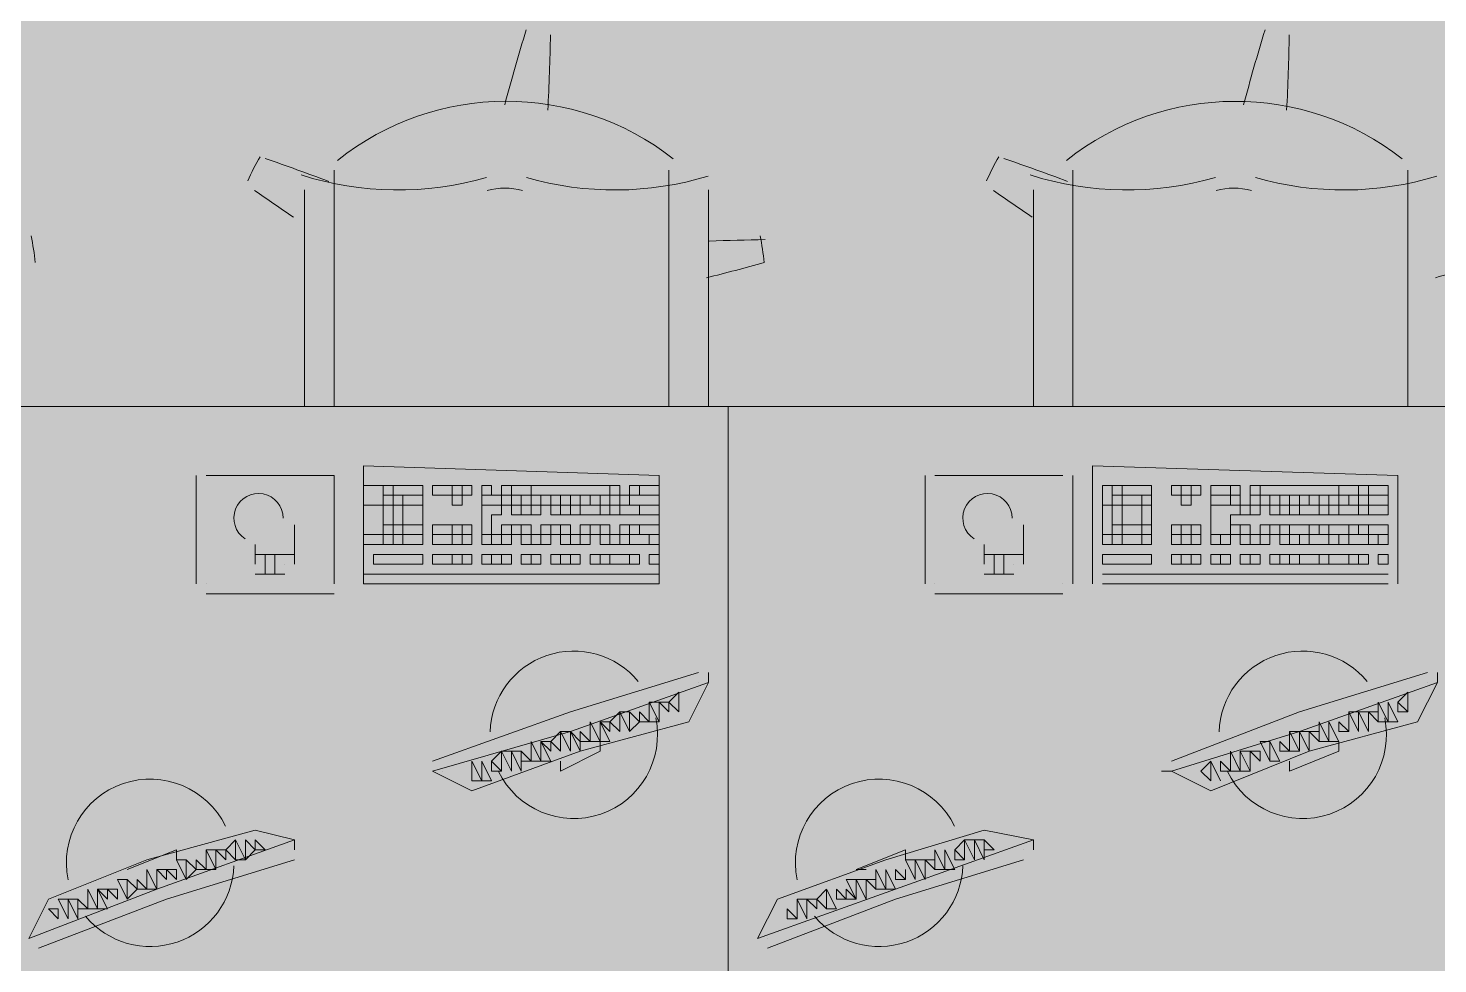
# Model space of a CAD drawing. Header units: millimetres. Extents: x -59 to 47, y 152 to 919.
# Drawn here: x 24.35 to 26.496, y 471.462 to 472.887 of the extents above; entities that cross this region are included whole.
import ezdxf

# ---------------------------------------------------------------- set-up
doc = ezdxf.new("R2010")
doc.units = ezdxf.units.MM
doc.layers.add('PDF_014405$FT-FIXFIT', color=7, linetype='Continuous')
doc.layers.add('PDF_014405$HL-TMP', color=7, linetype='Continuous', true_color=0xe6db59)

msp = doc.modelspace()

# ---------------------------------------------------------------- linework, layer by layer
at = {"layer": 'PDF_014405$FT-FIXFIT', "lineweight": 0}
for points in [[(24.8153, 472.3106), (24.8153, 472.6705)], [(25.3253, 472.6705), (25.3253, 472.3106)], [(25.9402, 472.3106), (25.9402, 472.6705)], [(26.4502, 472.6705), (26.4502, 472.3106)], [(24.7703, 472.6405), (24.7703, 472.3106)], [(25.3853, 472.3106), (25.3853, 472.6405)], [(25.8802, 472.6405), (25.8802, 472.3106)], [(24.6054, 472.2056), (24.6054, 472.0406)], [(24.6204, 472.2056), (24.6204, 472.2056)], [(24.8153, 472.0406), (24.8153, 472.2056), (24.6204, 472.2056)], [(25.7153, 472.2056), (25.7153, 472.0406)], [(25.7303, 472.2056), (25.7303, 472.2056)], [(25.9252, 472.2056), (25.7303, 472.2056)], [(25.9252, 472.2056), (25.9252, 472.2056)], [(25.9402, 472.0406), (25.9402, 472.2056)], [(26.4352, 472.0406), (26.4352, 472.2056), (25.9702, 472.2206), (25.9702, 472.0406)], [(24.7553, 472.0706), (24.7553, 472.1306)], [(25.8652, 472.0706), (25.8652, 472.1306)], [(24.6953, 472.1006), (24.6953, 472.0706)], [(25.8052, 472.1006), (25.8052, 472.0706)], [(24.7553, 472.0856), (24.6953, 472.0856)], [(24.7103, 472.0856), (24.7103, 472.0556)], [(24.7253, 472.0856), (24.7253, 472.0556)], [(25.8652, 472.0856), (25.8052, 472.0856)], [(25.8202, 472.0856), (25.8202, 472.0556)], [(25.8352, 472.0856), (25.8352, 472.0556)], [(24.6953, 472.0556), (24.7403, 472.0556)], [(24.7403, 472.0706), (24.7403, 472.0706)], [(25.3103, 472.0556), (24.8603, 472.0556), (25.3103, 472.0556)], [(25.8052, 472.0556), (25.8502, 472.0556)], [(25.8502, 472.0706), (25.8502, 472.0706)], [(26.4202, 472.0556), (25.9852, 472.0556), (26.4202, 472.0556)], [(24.6204, 472.0406), (24.6204, 472.0406)], [(24.8153, 472.0406), (24.8153, 472.0406)], [(25.7303, 472.0406), (25.7303, 472.0406)], [(25.9252, 472.0406), (25.9252, 472.0406)], [(25.9852, 472.0406), (26.4202, 472.0406)], [(24.6204, 472.0256), (24.8153, 472.0256)], [(25.7303, 472.0256), (25.9252, 472.0256)], [(25.3853, 471.8906), (25.1753, 471.8156), (24.9653, 471.7556), (25.0253, 471.7256), (25.1903, 471.7856), (25.3553, 471.8306), (25.3853, 471.8906), (25.3853, 471.9056)], [(25.3703, 471.9056), (25.1753, 471.8456), (24.9653, 471.7706)], [(26.0902, 471.7556), (26.1502, 471.7256), (26.3002, 471.7856), (26.4652, 471.8306), (26.4952, 471.8906), (26.4952, 471.9056)], [(26.4802, 471.9056), (26.2852, 471.8456), (26.0902, 471.7706)], [(25.3703, 471.8906), (25.3703, 471.8906)], [(26.4952, 471.8906), (26.2852, 471.8156), (26.0902, 471.7556), (26.0752, 471.7556)], [(26.4802, 471.8906), (26.4802, 471.8906)], [(25.2203, 471.8006), (25.2203, 471.7856), (25.1603, 471.7556), (25.1603, 471.7706)], [(26.3452, 471.8006), (26.3452, 471.7856), (26.2702, 471.7556), (26.2702, 471.7706)], [(24.9653, 471.7556), (24.9653, 471.7556)], [(24.9803, 471.7556), (24.9803, 471.7556)], [(26.0902, 471.7556), (26.0902, 471.7556)], [(26.1502, 471.7706), (26.1652, 471.7406), (26.1502, 471.7706)], [(24.7553, 471.6356), (24.7553, 471.6506), (24.6953, 471.6656), (24.5304, 471.6206), (24.3804, 471.5606), (24.3504, 471.5006), (24.5454, 471.5756), (24.7553, 471.6506)], [(25.8802, 471.6356), (25.8802, 471.6506), (25.8052, 471.6656), (25.6553, 471.6206), (25.4903, 471.5606), (25.4603, 471.5006), (25.6703, 471.5756), (25.8802, 471.6506)], [(24.5004, 471.6056), (24.5754, 471.6356), (24.5754, 471.6206)], [(25.6253, 471.6056), (25.6103, 471.6056), (25.6853, 471.6356), (25.6853, 471.6206)], [(25.8652, 471.6356), (25.8652, 471.6356)], [(24.3654, 471.4856), (24.5604, 471.5606), (24.7553, 471.6206)], [(24.5004, 471.6056), (24.5004, 471.6056)], [(24.5454, 471.5756), (24.5454, 471.6056), (24.5454, 471.5756)], [(25.4753, 471.4856), (25.6703, 471.5606), (25.8652, 471.6206)], [(25.6853, 471.5906), (25.6853, 471.6056), (25.6853, 471.5906)], [(25.5203, 471.5306), (25.5203, 471.5606), (25.5203, 471.5306)], [(25.4753, 471.5006), (25.4753, 471.5006)]]:
    msp.add_lwpolyline(points, dxfattribs=at)
msp.add_lwpolyline([(25.3825, 472.5069, 0.00719), (25.4704, 472.5299, 0.025003), (25.4639, 472.5706)], format="xyb", dxfattribs=at)
for points in [[(24.3054, 472.3106), (25.4153, 472.3106), (25.4153, 471.0807), (24.3054, 471.0807)], [(25.4153, 472.3106), (26.5252, 472.3106), (26.5252, 471.0807), (25.4153, 471.0807)], [(25.3103, 472.2056), (24.8603, 472.2206), (24.8603, 472.0406), (25.3103, 472.0406)], [(24.8903, 472.1906), (24.8603, 472.1906), (24.8603, 472.1606), (24.8903, 472.1606)], [(24.9053, 472.1906), (24.8903, 472.1906), (24.8903, 472.1756), (24.9053, 472.1756)], [(24.9503, 472.1906), (24.9053, 472.1906), (24.9053, 472.1756), (24.9503, 472.1756)], [(24.9953, 472.1906), (24.9653, 472.1906), (24.9653, 472.1756), (24.9953, 472.1756)], [(25.0103, 472.1906), (24.9953, 472.1906), (24.9953, 472.1756), (25.0103, 472.1756)], [(25.0253, 472.1906), (25.0103, 472.1906), (25.0103, 472.1756), (25.0253, 472.1756)], [(25.0403, 472.1906), (25.0553, 472.1906), (25.0553, 472.1756), (25.0403, 472.1756)], [(25.0703, 472.1906), (25.0853, 472.1906), (25.0853, 472.1756), (25.0703, 472.1756)], [(25.0853, 472.1906), (25.1153, 472.1906), (25.1153, 472.1756), (25.0853, 472.1756)], [(25.2353, 472.1906), (25.1153, 472.1906), (25.1153, 472.1756), (25.2353, 472.1756)], [(25.2503, 472.1906), (25.2353, 472.1906), (25.2353, 472.1756), (25.2503, 472.1756)], [(25.2803, 472.1906), (25.2653, 472.1906), (25.2653, 472.1756), (25.2803, 472.1756)], [(25.3103, 472.1906), (25.2803, 472.1906), (25.2803, 472.1756), (25.3103, 472.1756)], [(26.0002, 472.1906), (25.9852, 472.1906), (25.9852, 472.1606), (26.0002, 472.1606)], [(26.0152, 472.1906), (26.0002, 472.1906), (26.0002, 472.1756), (26.0152, 472.1756)], [(26.0602, 472.1906), (26.0152, 472.1906), (26.0152, 472.1756), (26.0602, 472.1756)], [(26.1052, 472.1906), (26.0902, 472.1906), (26.0902, 472.1756), (26.1052, 472.1756)], [(26.1202, 472.1906), (26.1052, 472.1906), (26.1052, 472.1756), (26.1202, 472.1756)], [(26.1352, 472.1906), (26.1202, 472.1906), (26.1202, 472.1756), (26.1352, 472.1756)], [(26.1502, 472.1906), (26.1802, 472.1906), (26.1802, 472.1756), (26.1502, 472.1756)], [(26.1802, 472.1906), (26.1952, 472.1906), (26.1952, 472.1756), (26.1802, 472.1756)], [(26.2102, 472.1906), (26.2252, 472.1906), (26.2252, 472.1756), (26.2102, 472.1756)], [(26.3452, 472.1906), (26.2252, 472.1906), (26.2252, 472.1756), (26.3452, 472.1756)], [(26.3752, 472.1906), (26.3452, 472.1906), (26.3452, 472.1756), (26.3752, 472.1756)], [(26.3902, 472.1906), (26.3752, 472.1906), (26.3752, 472.1756), (26.3902, 472.1756)], [(26.4202, 472.1906), (26.3902, 472.1906), (26.3902, 472.1756), (26.4202, 472.1756)], [(24.8903, 472.1606), (24.8603, 472.1606), (24.8603, 472.1156), (24.8903, 472.1156)], [(24.9053, 472.1756), (24.8903, 472.1756), (24.8903, 472.1606), (24.9053, 472.1606)], [(24.9053, 472.1606), (24.8903, 472.1606), (24.8903, 472.1306), (24.9053, 472.1306)], [(24.9203, 472.1756), (24.9053, 472.1756), (24.9053, 472.1606), (24.9203, 472.1606)], [(24.9203, 472.1606), (24.9053, 472.1606), (24.9053, 472.1306), (24.9203, 472.1306)], [(24.9503, 472.1756), (24.9203, 472.1756), (24.9203, 472.1606), (24.9503, 472.1606)], [(24.9503, 472.1606), (24.9203, 472.1606), (24.9203, 472.1306), (24.9503, 472.1306)], [(25.0103, 472.1756), (24.9953, 472.1756), (24.9953, 472.1606), (25.0103, 472.1606)], [(25.0703, 472.1756), (25.0403, 472.1756), (25.0403, 472.1606), (25.0703, 472.1606)], [(25.0553, 472.1606), (25.0403, 472.1606), (25.0403, 472.1156), (25.0553, 472.1156), (25.0553, 472.1456), (25.0703, 472.1456), (25.0703, 472.1606)], [(25.0853, 472.1756), (25.0703, 472.1756), (25.0703, 472.1606), (25.0853, 472.1606)], [(25.1003, 472.1756), (25.0853, 472.1756), (25.0853, 472.1606), (25.1003, 472.1606)], [(25.1003, 472.1606), (25.0853, 472.1606), (25.0853, 472.1456), (25.1003, 472.1456)], [(25.1153, 472.1606), (25.1003, 472.1606), (25.1003, 472.1456), (25.1153, 472.1456)], [(25.1303, 472.1756), (25.1153, 472.1756), (25.1153, 472.1606), (25.1303, 472.1606)], [(25.1303, 472.1606), (25.1153, 472.1606), (25.1153, 472.1456), (25.1303, 472.1456)], [(25.1453, 472.1756), (25.1303, 472.1756), (25.1303, 472.1606), (25.1453, 472.1606)], [(25.1603, 472.1756), (25.1453, 472.1756), (25.1453, 472.1606), (25.1603, 472.1606)], [(25.1603, 472.1606), (25.1453, 472.1606), (25.1453, 472.1456), (25.1603, 472.1456)], [(25.1753, 472.1606), (25.1603, 472.1606), (25.1603, 472.1456), (25.1753, 472.1456)], [(25.1903, 472.1756), (25.1753, 472.1756), (25.1753, 472.1606), (25.1903, 472.1606)], [(25.1903, 472.1606), (25.1753, 472.1606), (25.1753, 472.1456), (25.1903, 472.1456)], [(25.2053, 472.1756), (25.1903, 472.1756), (25.1903, 472.1606), (25.2053, 472.1606)], [(25.2203, 472.1606), (25.1903, 472.1606), (25.1903, 472.1456), (25.2203, 472.1456)], [(25.2203, 472.1756), (25.2053, 472.1756), (25.2053, 472.1606), (25.2203, 472.1606)], [(25.2353, 472.1606), (25.2203, 472.1606), (25.2203, 472.1456), (25.2353, 472.1456)], [(25.2503, 472.1756), (25.2353, 472.1756), (25.2353, 472.1606), (25.2503, 472.1606)], [(25.2503, 472.1606), (25.2353, 472.1606), (25.2353, 472.1456), (25.2503, 472.1456)], [(25.2653, 472.1756), (25.2503, 472.1756), (25.2503, 472.1606), (25.2653, 472.1606)], [(25.2803, 472.1606), (25.2503, 472.1606), (25.2503, 472.1456), (25.2803, 472.1456)], [(25.3103, 472.1756), (25.2653, 472.1756), (25.2653, 472.1606), (25.3103, 472.1606)], [(25.3103, 472.1606), (25.2803, 472.1606), (25.2803, 472.1456), (25.3103, 472.1456)], [(26.0002, 472.1606), (25.9852, 472.1606), (25.9852, 472.1156), (26.0002, 472.1156)], [(26.0152, 472.1756), (26.0002, 472.1756), (26.0002, 472.1606), (26.0152, 472.1606)], [(26.0152, 472.1606), (26.0002, 472.1606), (26.0002, 472.1306), (26.0152, 472.1306)], [(26.0452, 472.1756), (26.0152, 472.1756), (26.0152, 472.1606), (26.0452, 472.1606)], [(26.0452, 472.1606), (26.0152, 472.1606), (26.0152, 472.1306), (26.0452, 472.1306)], [(26.0602, 472.1756), (26.0452, 472.1756), (26.0452, 472.1606), (26.0602, 472.1606)], [(26.0602, 472.1606), (26.0452, 472.1606), (26.0452, 472.1306), (26.0602, 472.1306)], [(26.1202, 472.1756), (26.1052, 472.1756), (26.1052, 472.1606), (26.1202, 472.1606)], [(26.1802, 472.1756), (26.1502, 472.1756), (26.1502, 472.1606), (26.1802, 472.1606)], [(26.1802, 472.1606), (26.1502, 472.1606), (26.1502, 472.1156), (26.1802, 472.1156), (26.1802, 472.1456), (26.1952, 472.1456), (26.1952, 472.1606)], [(26.1952, 472.1756), (26.1802, 472.1756), (26.1802, 472.1606), (26.1952, 472.1606)], [(26.2102, 472.1606), (26.1952, 472.1606), (26.1952, 472.1456), (26.2102, 472.1456)], [(26.2252, 472.1756), (26.2102, 472.1756), (26.2102, 472.1606), (26.2252, 472.1606)], [(26.2252, 472.1606), (26.2102, 472.1606), (26.2102, 472.1456), (26.2252, 472.1456)], [(26.2402, 472.1756), (26.2252, 472.1756), (26.2252, 472.1606), (26.2402, 472.1606)], [(26.2552, 472.1756), (26.2402, 472.1756), (26.2402, 472.1606), (26.2552, 472.1606)], [(26.2552, 472.1606), (26.2402, 472.1606), (26.2402, 472.1456), (26.2552, 472.1456)], [(26.2702, 472.1606), (26.2552, 472.1606), (26.2552, 472.1456), (26.2702, 472.1456)], [(26.2852, 472.1756), (26.2702, 472.1756), (26.2702, 472.1606), (26.2852, 472.1606)], [(26.2852, 472.1606), (26.2702, 472.1606), (26.2702, 472.1456), (26.2852, 472.1456)], [(26.3002, 472.1756), (26.2852, 472.1756), (26.2852, 472.1606), (26.3002, 472.1606)], [(26.3152, 472.1606), (26.2852, 472.1606), (26.2852, 472.1456), (26.3152, 472.1456)], [(26.3152, 472.1756), (26.3002, 472.1756), (26.3002, 472.1606), (26.3152, 472.1606)], [(26.3302, 472.1606), (26.3152, 472.1606), (26.3152, 472.1456), (26.3302, 472.1456)], [(26.3452, 472.1756), (26.3302, 472.1756), (26.3302, 472.1606), (26.3452, 472.1606)], [(26.3452, 472.1606), (26.3302, 472.1606), (26.3302, 472.1456), (26.3452, 472.1456)], [(26.3602, 472.1756), (26.3452, 472.1756), (26.3452, 472.1606), (26.3602, 472.1606)], [(26.3752, 472.1606), (26.3452, 472.1606), (26.3452, 472.1456), (26.3752, 472.1456)], [(26.3752, 472.1756), (26.3602, 472.1756), (26.3602, 472.1606), (26.3752, 472.1606)], [(26.3902, 472.1606), (26.3752, 472.1606), (26.3752, 472.1456), (26.3902, 472.1456)], [(26.4202, 472.1756), (26.3902, 472.1756), (26.3902, 472.1606), (26.4202, 472.1606)], [(26.4202, 472.1606), (26.3902, 472.1606), (26.3902, 472.1456), (26.4202, 472.1456)], [(24.9053, 472.1306), (24.8903, 472.1306), (24.8903, 472.1156), (24.9053, 472.1156)], [(24.9203, 472.1306), (24.9053, 472.1306), (24.9053, 472.1156), (24.9203, 472.1156)], [(24.9503, 472.1306), (24.9203, 472.1306), (24.9203, 472.1156), (24.9503, 472.1156)], [(24.9953, 472.1306), (24.9653, 472.1306), (24.9653, 472.1156), (24.9953, 472.1156)], [(25.0103, 472.1306), (24.9953, 472.1306), (24.9953, 472.1156), (25.0103, 472.1156)], [(25.0253, 472.1306), (25.0103, 472.1306), (25.0103, 472.1156), (25.0253, 472.1156)], [(25.0853, 472.1306), (25.0703, 472.1306), (25.0703, 472.1156), (25.0853, 472.1156)], [(25.1003, 472.1306), (25.0853, 472.1306), (25.0853, 472.1156), (25.1003, 472.1156)], [(25.1153, 472.1306), (25.1003, 472.1306), (25.1003, 472.1156), (25.1153, 472.1156)], [(25.1453, 472.1306), (25.1303, 472.1306), (25.1303, 472.1156), (25.1453, 472.1156)], [(25.1603, 472.1306), (25.1453, 472.1306), (25.1453, 472.1156), (25.1603, 472.1156)], [(25.1753, 472.1306), (25.1603, 472.1306), (25.1603, 472.1156), (25.1753, 472.1156)], [(25.2053, 472.1306), (25.1903, 472.1306), (25.1903, 472.1156), (25.2053, 472.1156)], [(25.2203, 472.1306), (25.2053, 472.1306), (25.2053, 472.1156), (25.2203, 472.1156)], [(25.2353, 472.1306), (25.2203, 472.1306), (25.2203, 472.1156), (25.2353, 472.1156)], [(25.2653, 472.1306), (25.2503, 472.1306), (25.2503, 472.1156), (25.2653, 472.1156)], [(25.2803, 472.1306), (25.2653, 472.1306), (25.2653, 472.1156), (25.2803, 472.1156)], [(25.3103, 472.1306), (25.2803, 472.1306), (25.2803, 472.1156), (25.3103, 472.1156)], [(26.0152, 472.1306), (26.0002, 472.1306), (26.0002, 472.1156), (26.0152, 472.1156)], [(26.0452, 472.1306), (26.0152, 472.1306), (26.0152, 472.1156), (26.0452, 472.1156)], [(26.0602, 472.1306), (26.0452, 472.1306), (26.0452, 472.1156), (26.0602, 472.1156)], [(26.1052, 472.1306), (26.0902, 472.1306), (26.0902, 472.1156), (26.1052, 472.1156)], [(26.1202, 472.1306), (26.1052, 472.1306), (26.1052, 472.1156), (26.1202, 472.1156)], [(26.1352, 472.1306), (26.1202, 472.1306), (26.1202, 472.1156), (26.1352, 472.1156)], [(26.1952, 472.1306), (26.1802, 472.1306), (26.1802, 472.1156), (26.1952, 472.1156)], [(26.2102, 472.1306), (26.1952, 472.1306), (26.1952, 472.1156), (26.2102, 472.1156)], [(26.2402, 472.1306), (26.2252, 472.1306), (26.2252, 472.1156), (26.2402, 472.1156)], [(26.2552, 472.1306), (26.2402, 472.1306), (26.2402, 472.1156), (26.2552, 472.1156)], [(26.2702, 472.1306), (26.2552, 472.1306), (26.2552, 472.1156), (26.2702, 472.1156)], [(26.3002, 472.1306), (26.2702, 472.1306), (26.2702, 472.1156), (26.3002, 472.1156)], [(26.3152, 472.1306), (26.3002, 472.1306), (26.3002, 472.1156), (26.3152, 472.1156)], [(26.3302, 472.1306), (26.3152, 472.1306), (26.3152, 472.1156), (26.3302, 472.1156)], [(26.3602, 472.1306), (26.3302, 472.1306), (26.3302, 472.1156), (26.3602, 472.1156)], [(26.3752, 472.1306), (26.3602, 472.1306), (26.3602, 472.1156), (26.3752, 472.1156)], [(26.3902, 472.1306), (26.3752, 472.1306), (26.3752, 472.1156), (26.3902, 472.1156)], [(26.4202, 472.1306), (26.3902, 472.1306), (26.3902, 472.1156), (26.4202, 472.1156)], [(24.8903, 472.1156), (24.8603, 472.1156), (24.8603, 472.1006), (24.8903, 472.1006)], [(24.9053, 472.1156), (24.8903, 472.1156), (24.8903, 472.1006), (24.9053, 472.1006)], [(24.9203, 472.1156), (24.9053, 472.1156), (24.9053, 472.1006), (24.9203, 472.1006)], [(24.9503, 472.1156), (24.9203, 472.1156), (24.9203, 472.1006), (24.9503, 472.1006)], [(24.9953, 472.1156), (24.9653, 472.1156), (24.9653, 472.1006), (24.9953, 472.1006)], [(25.0103, 472.1156), (24.9953, 472.1156), (24.9953, 472.1006), (25.0103, 472.1006)], [(25.0253, 472.1156), (25.0103, 472.1156), (25.0103, 472.1006), (25.0253, 472.1006)], [(25.0553, 472.1156), (25.0403, 472.1156), (25.0403, 472.1006), (25.0553, 472.1006)], [(25.0703, 472.1156), (25.0553, 472.1156), (25.0553, 472.1006), (25.0703, 472.1006)], [(25.0853, 472.1156), (25.0703, 472.1156), (25.0703, 472.1006), (25.0853, 472.1006)], [(25.1153, 472.1156), (25.1003, 472.1156), (25.1003, 472.1006), (25.1153, 472.1006)], [(25.1303, 472.1156), (25.1153, 472.1156), (25.1153, 472.1006), (25.1303, 472.1006)], [(25.1453, 472.1156), (25.1303, 472.1156), (25.1303, 472.1006), (25.1453, 472.1006)], [(25.1753, 472.1156), (25.1603, 472.1156), (25.1603, 472.1006), (25.1753, 472.1006)], [(25.1903, 472.1156), (25.1753, 472.1156), (25.1753, 472.1006), (25.1903, 472.1006)], [(25.2053, 472.1156), (25.1903, 472.1156), (25.1903, 472.1006), (25.2053, 472.1006)], [(25.2353, 472.1156), (25.2203, 472.1156), (25.2203, 472.1006), (25.2353, 472.1006)], [(25.2503, 472.1156), (25.2353, 472.1156), (25.2353, 472.1006), (25.2503, 472.1006)], [(25.2653, 472.1156), (25.2503, 472.1156), (25.2503, 472.1006), (25.2653, 472.1006)], [(25.2953, 472.1156), (25.2653, 472.1156), (25.2653, 472.1006), (25.2953, 472.1006)], [(25.3103, 472.1156), (25.2953, 472.1156), (25.2953, 472.1006), (25.3103, 472.1006)], [(26.0002, 472.1156), (25.9852, 472.1156), (25.9852, 472.1006), (26.0002, 472.1006)], [(26.0152, 472.1156), (26.0002, 472.1156), (26.0002, 472.1006), (26.0152, 472.1006)], [(26.0452, 472.1156), (26.0152, 472.1156), (26.0152, 472.1006), (26.0452, 472.1006)], [(26.0602, 472.1156), (26.0452, 472.1156), (26.0452, 472.1006), (26.0602, 472.1006)], [(26.1052, 472.1156), (26.0902, 472.1156), (26.0902, 472.1006), (26.1052, 472.1006)], [(26.1202, 472.1156), (26.1052, 472.1156), (26.1052, 472.1006), (26.1202, 472.1006)], [(26.1352, 472.1156), (26.1202, 472.1156), (26.1202, 472.1006), (26.1352, 472.1006)], [(26.1652, 472.1156), (26.1502, 472.1156), (26.1502, 472.1006), (26.1652, 472.1006)], [(26.1802, 472.1156), (26.1652, 472.1156), (26.1652, 472.1006), (26.1802, 472.1006)], [(26.2102, 472.1156), (26.1952, 472.1156), (26.1952, 472.1006), (26.2102, 472.1006)], [(26.2252, 472.1156), (26.2102, 472.1156), (26.2102, 472.1006), (26.2252, 472.1006)], [(26.2402, 472.1156), (26.2252, 472.1156), (26.2252, 472.1006), (26.2402, 472.1006)], [(26.2702, 472.1156), (26.2552, 472.1156), (26.2552, 472.1006), (26.2702, 472.1006)], [(26.2852, 472.1156), (26.2702, 472.1156), (26.2702, 472.1006), (26.2852, 472.1006)], [(26.3002, 472.1156), (26.2852, 472.1156), (26.2852, 472.1006), (26.3002, 472.1006)], [(26.3302, 472.1156), (26.3002, 472.1156), (26.3002, 472.1006), (26.3302, 472.1006)], [(26.3452, 472.1156), (26.3302, 472.1156), (26.3302, 472.1006), (26.3452, 472.1006)], [(26.3602, 472.1156), (26.3452, 472.1156), (26.3452, 472.1006), (26.3602, 472.1006)], [(26.3902, 472.1156), (26.3602, 472.1156), (26.3602, 472.1006), (26.3902, 472.1006)], [(26.4052, 472.1156), (26.3902, 472.1156), (26.3902, 472.1006), (26.4052, 472.1006)], [(26.4202, 472.1156), (26.4052, 472.1156), (26.4052, 472.1006), (26.4202, 472.1006)], [(24.9503, 472.0706), (24.8753, 472.0706), (24.8753, 472.0856), (24.9503, 472.0856)], [(24.9953, 472.0856), (24.9653, 472.0856), (24.9653, 472.0706), (24.9953, 472.0706)], [(25.0103, 472.0856), (24.9953, 472.0856), (24.9953, 472.0706), (25.0103, 472.0706)], [(25.0253, 472.0856), (25.0103, 472.0856), (25.0103, 472.0706), (25.0253, 472.0706)], [(25.0553, 472.0856), (25.0403, 472.0856), (25.0403, 472.0706), (25.0553, 472.0706)], [(25.0703, 472.0856), (25.0553, 472.0856), (25.0553, 472.0706), (25.0703, 472.0706)], [(25.0853, 472.0856), (25.0703, 472.0856), (25.0703, 472.0706), (25.0853, 472.0706)], [(25.1153, 472.0856), (25.1003, 472.0856), (25.1003, 472.0706), (25.1153, 472.0706)], [(25.1303, 472.0856), (25.1153, 472.0856), (25.1153, 472.0706), (25.1303, 472.0706)], [(25.1603, 472.0856), (25.1453, 472.0856), (25.1453, 472.0706), (25.1603, 472.0706)], [(25.1753, 472.0856), (25.1603, 472.0856), (25.1603, 472.0706), (25.1753, 472.0706)], [(25.1903, 472.0856), (25.1753, 472.0856), (25.1753, 472.0706), (25.1903, 472.0706)], [(25.2203, 472.0856), (25.2053, 472.0856), (25.2053, 472.0706), (25.2203, 472.0706)], [(25.2353, 472.0856), (25.2203, 472.0856), (25.2203, 472.0706), (25.2353, 472.0706)], [(25.2653, 472.0856), (25.2353, 472.0856), (25.2353, 472.0706), (25.2653, 472.0706)], [(25.2803, 472.0856), (25.2653, 472.0856), (25.2653, 472.0706), (25.2803, 472.0706)], [(25.3103, 472.0856), (25.2953, 472.0856), (25.2953, 472.0706), (25.3103, 472.0706)], [(26.0602, 472.0706), (25.9852, 472.0706), (25.9852, 472.0856), (26.0602, 472.0856)], [(26.1052, 472.0856), (26.0902, 472.0856), (26.0902, 472.0706), (26.1052, 472.0706)], [(26.1202, 472.0856), (26.1052, 472.0856), (26.1052, 472.0706), (26.1202, 472.0706)], [(26.1352, 472.0856), (26.1202, 472.0856), (26.1202, 472.0706), (26.1352, 472.0706)], [(26.1652, 472.0856), (26.1502, 472.0856), (26.1502, 472.0706), (26.1652, 472.0706)], [(26.1802, 472.0856), (26.1652, 472.0856), (26.1652, 472.0706), (26.1802, 472.0706)], [(26.2102, 472.0856), (26.1952, 472.0856), (26.1952, 472.0706), (26.2102, 472.0706)], [(26.2252, 472.0856), (26.2102, 472.0856), (26.2102, 472.0706), (26.2252, 472.0706)], [(26.2552, 472.0856), (26.2402, 472.0856), (26.2402, 472.0706), (26.2552, 472.0706)], [(26.2702, 472.0856), (26.2552, 472.0856), (26.2552, 472.0706), (26.2702, 472.0706)], [(26.2852, 472.0856), (26.2702, 472.0856), (26.2702, 472.0706), (26.2852, 472.0706)], [(26.3152, 472.0856), (26.2852, 472.0856), (26.2852, 472.0706), (26.3152, 472.0706)], [(26.3302, 472.0856), (26.3152, 472.0856), (26.3152, 472.0706), (26.3302, 472.0706)], [(26.3602, 472.0856), (26.3302, 472.0856), (26.3302, 472.0706), (26.3602, 472.0706)], [(26.3752, 472.0856), (26.3602, 472.0856), (26.3602, 472.0706), (26.3752, 472.0706)], [(26.3902, 472.0856), (26.3752, 472.0856), (26.3752, 472.0706), (26.3902, 472.0706)], [(26.4202, 472.0856), (26.4052, 472.0856), (26.4052, 472.0706), (26.4202, 472.0706)], [(25.2953, 471.8606), (25.2953, 471.8306), (25.3103, 471.8306)], [(25.3103, 471.8606), (25.2953, 471.8606), (25.3103, 471.8306)], [(25.3253, 471.8606), (25.3103, 471.8606), (25.3253, 471.8456)], [(25.3403, 471.8756), (25.3253, 471.8606), (25.3403, 471.8456)], [(26.4052, 471.8606), (26.4052, 471.8306), (26.4202, 471.8306)], [(26.4202, 471.8606), (26.4202, 471.8306), (26.4352, 471.8306)], [(26.4502, 471.8756), (26.4352, 471.8606), (26.4502, 471.8456)], [(26.4352, 471.8606), (26.4352, 471.8456), (26.4502, 471.8456)], [(25.2503, 471.8456), (25.2353, 471.8306), (25.2503, 471.8156)], [(25.2653, 471.8456), (25.2503, 471.8456), (25.2653, 471.8156)], [(25.2653, 471.8456), (25.2653, 471.8156), (25.2803, 471.8306)], [(25.2803, 471.8456), (25.2803, 471.8306), (25.2953, 471.8306)], [(26.3602, 471.8456), (26.3602, 471.8306), (26.3602, 471.8156)], [(26.3752, 471.8456), (26.3602, 471.8456), (26.3752, 471.8156)], [(26.3902, 471.8456), (26.3752, 471.8456), (26.3902, 471.8156), (26.3902, 471.8306)], [(26.4052, 471.8456), (26.3902, 471.8456), (26.4052, 471.8306)], [(25.2053, 471.8306), (25.2053, 471.8006), (25.2203, 471.8006)], [(25.2203, 471.8306), (25.2203, 471.8006), (25.2353, 471.8006)], [(25.2353, 471.8306), (25.2203, 471.8306), (25.2353, 471.8156)], [(26.3152, 471.8306), (26.3152, 471.8006), (26.3302, 471.8006)], [(26.3302, 471.8306), (26.3302, 471.8006), (26.3452, 471.8006)], [(26.3452, 471.8306), (26.3452, 471.8156), (26.3602, 471.8156)], [(25.1153, 471.8006), (25.1153, 471.7706), (25.1303, 471.7706)], [(25.1303, 471.8006), (25.1303, 471.7706), (25.1453, 471.7706)], [(25.1453, 471.8006), (25.1303, 471.8006), (25.1453, 471.7856)], [(25.1603, 471.8156), (25.1453, 471.8006), (25.1603, 471.7856)], [(25.1753, 471.8156), (25.1603, 471.8156), (25.1753, 471.7856)], [(25.1753, 471.8156), (25.1903, 471.7856), (25.1903, 471.8006)], [(25.1903, 471.8156), (25.1903, 471.8006), (25.2053, 471.8006)], [(26.2402, 471.8006), (26.2252, 471.8006), (26.2402, 471.7706)], [(26.2402, 471.8006), (26.2402, 471.7706), (26.2552, 471.7706)], [(26.2552, 471.8006), (26.2552, 471.7856), (26.2702, 471.7856)], [(26.2702, 471.8156), (26.2702, 471.8006), (26.2702, 471.7856), (26.2852, 471.7856)], [(26.2852, 471.8156), (26.2702, 471.8156), (26.2852, 471.7856)], [(26.3002, 471.8156), (26.2852, 471.8156), (26.3002, 471.7856), (26.3002, 471.8006)], [(26.3152, 471.8156), (26.3002, 471.8156), (26.3152, 471.8006)], [(25.0703, 471.7856), (25.0553, 471.7706), (25.0703, 471.7556)], [(25.0853, 471.7856), (25.0703, 471.7856), (25.0853, 471.7556)], [(25.1003, 471.7856), (25.0853, 471.7856), (25.1003, 471.7556), (25.1003, 471.7706)], [(25.1003, 471.7856), (25.1003, 471.7706), (25.1153, 471.7706)], [(26.1802, 471.7856), (26.1802, 471.7706), (26.1802, 471.7556), (26.1952, 471.7556)], [(26.1952, 471.7856), (26.1952, 471.7556), (26.2102, 471.7556)], [(26.2102, 471.7856), (26.1952, 471.7856), (26.2102, 471.7556), (26.2102, 471.7706)], [(26.2252, 471.7856), (26.2102, 471.7856), (26.2252, 471.7706)], [(25.0253, 471.7706), (25.0253, 471.7556), (25.0253, 471.7406), (25.0403, 471.7406)], [(25.0403, 471.7706), (25.0403, 471.7406), (25.0553, 471.7406)], [(25.0553, 471.7706), (25.0553, 471.7556), (25.0703, 471.7556)], [(26.1502, 471.7706), (26.1352, 471.7556), (26.1502, 471.7406)], [(26.1652, 471.7706), (26.1652, 471.7556), (26.1802, 471.7556)], [(24.6653, 471.6206), (24.6653, 471.6506), (24.6504, 471.6356)], [(24.6653, 471.6206), (24.6803, 471.6206), (24.6653, 471.6506)], [(24.6803, 471.6206), (24.6953, 471.6356), (24.6803, 471.6506)], [(24.6953, 471.6356), (24.7103, 471.6356), (24.6953, 471.6506)], [(25.7753, 471.6206), (25.7753, 471.6506), (25.7603, 471.6356)], [(25.7903, 471.6206), (25.7903, 471.6506), (25.7753, 471.6506)], [(25.8052, 471.6206), (25.8052, 471.6356), (25.8052, 471.6506), (25.7903, 471.6506)], [(25.8052, 471.6356), (25.8202, 471.6356), (25.8052, 471.6506)], [(24.6354, 471.6056), (24.6354, 471.6356), (24.6204, 471.6356)], [(24.6204, 471.6056), (24.6354, 471.6056), (24.6204, 471.6356), (24.6204, 471.6206)], [(24.6504, 471.6206), (24.6504, 471.6356), (24.6354, 471.6356)], [(25.7303, 471.6056), (25.7453, 471.6056), (25.7303, 471.6356), (25.7303, 471.6206)], [(25.7453, 471.6056), (25.7603, 471.6056), (25.7453, 471.6356)], [(25.7603, 471.6206), (25.7753, 471.6206), (25.7603, 471.6356)], [(24.5304, 471.5756), (24.5454, 471.5756), (24.5304, 471.6056), (24.5304, 471.5906)], [(24.5604, 471.5906), (24.5604, 471.6056), (24.5454, 471.6056)], [(24.5754, 471.5906), (24.5754, 471.6056), (24.5604, 471.6056)], [(24.5904, 471.5906), (24.5904, 471.6206), (24.5754, 471.6206)], [(24.5904, 471.5906), (24.6054, 471.6056), (24.5904, 471.6206)], [(24.6054, 471.6056), (24.6204, 471.6056), (24.6054, 471.6206)], [(25.6403, 471.5756), (25.6553, 471.5756), (25.6403, 471.6056), (25.6403, 471.5906)], [(25.6553, 471.5756), (25.6703, 471.5756), (25.6553, 471.6056)], [(25.6703, 471.5906), (25.6853, 471.5906), (25.6703, 471.6056)], [(25.7003, 471.5906), (25.7003, 471.6206), (25.6853, 471.6206)], [(25.7153, 471.5906), (25.7153, 471.6056), (25.7153, 471.6206), (25.7003, 471.6206)], [(25.7303, 471.6056), (25.7303, 471.6206), (25.7153, 471.6206)], [(24.5004, 471.5606), (24.5004, 471.5906), (24.4854, 471.5906)], [(24.5004, 471.5606), (24.5154, 471.5756), (24.5004, 471.5906)], [(24.5154, 471.5756), (24.5304, 471.5756), (24.5154, 471.5906)], [(25.6103, 471.5606), (25.6103, 471.5906), (25.5953, 471.5906)], [(25.6253, 471.5606), (25.6253, 471.5756), (25.6253, 471.5906), (25.6103, 471.5906)], [(25.6403, 471.5756), (25.6403, 471.5906), (25.6253, 471.5906)], [(24.4104, 471.5306), (24.4104, 471.5606), (24.3954, 471.5606)], [(24.4254, 471.5306), (24.4254, 471.5456), (24.4254, 471.5606), (24.4104, 471.5606)], [(24.4254, 471.5456), (24.4404, 471.5456), (24.4254, 471.5606)], [(24.4404, 471.5456), (24.4554, 471.5456), (24.4404, 471.5756), (24.4404, 471.5606)], [(24.4704, 471.5606), (24.4704, 471.5756), (24.4554, 471.5756)], [(24.4554, 471.5456), (24.4704, 471.5456), (24.4554, 471.5756)], [(24.4854, 471.5606), (24.4854, 471.5756), (24.4704, 471.5756)], [(25.5353, 471.5306), (25.5353, 471.5456), (25.5353, 471.5606), (25.5203, 471.5606)], [(25.5503, 471.5456), (25.5503, 471.5606), (25.5353, 471.5606)], [(25.5653, 471.5456), (25.5653, 471.5756), (25.5503, 471.5606)], [(25.5653, 471.5456), (25.5803, 471.5456), (25.5653, 471.5756)], [(25.5803, 471.5606), (25.5953, 471.5606), (25.5803, 471.5756)], [(25.5953, 471.5606), (25.6103, 471.5606), (25.5953, 471.5756)], [(24.3954, 471.5306), (24.3954, 471.5456), (24.3804, 471.5456)], [(25.5053, 471.5306), (25.5203, 471.5306), (25.5053, 471.5456)]]:
    msp.add_lwpolyline(points, close=True, dxfattribs=at)
for centre, radius, start, end in [((28.2705, 471.9157), 3.3076, 162.9713, 165.031), ((21.8342, 472.9331), 3.3111, 357.035, 359.0267), ((29.3955, 471.9157), 3.3076, 162.9713, 165.031), ((22.9591, 472.9331), 3.3111, 357.035, 359.0267), ((25.0778, 472.3631), 0.4125, 51.9752, 128.5616), ((26.1877, 472.363), 0.4125, 51.9755, 128.5613), ((25.0603, 472.4858), 0.4124, 150.1335, 155.8687), ((23.6353, 469.5608), 3.3073, 69.2469, 71.0322), ((26.1852, 472.4858), 0.4124, 150.1335, 155.8687), ((24.7603, 469.5608), 3.3073, 69.2469, 71.0322), ((24.9128, 473.1279), 0.4874, 252.3868, 286.0243), ((25.2428, 473.128), 0.4875, 253.9771, 286.9245), ((26.0227, 473.1279), 0.4874, 252.3866, 286.0245), ((26.3527, 473.128), 0.4875, 253.9771, 286.9245), ((26.6134, 475.3779), 3.3438, 234.9765, 236.2043), ((25.0753, 472.5458), 0.0975, 73.9762, 106.0238), ((27.7383, 475.3779), 3.3438, 234.9765, 236.2043), ((26.1852, 472.5458), 0.0975, 73.9762, 106.0238), ((23.9503, 472.4858), 0.4125, 6.1361, 11.8652), ((25.5281, 469.2476), 3.3179, 90.9753, 92.4426), ((25.6152, 475.6958), 3.3073, 285.3808, 287.0287), ((24.7003, 472.1408), 0.0375, 0, 237.2991), ((25.8102, 472.1408), 0.0375, 0, 237.2991), ((25.1803, 471.8108), 0.1275, 39.5892, 177.984), ((26.2902, 471.8108), 0.1275, 39.5892, 177.984), ((25.1803, 471.8108), 0.1275, 205.9552, 11.6125), ((26.2902, 471.8108), 0.1275, 205.9552, 11.6125), ((24.5353, 471.6158), 0.1275, 25.9552, 191.6125), ((25.6453, 471.6158), 0.1275, 25.9552, 191.6125), ((24.5353, 471.6158), 0.1275, 219.5892, 357.984), ((25.6453, 471.6158), 0.1275, 219.5892, 357.984)]:
    msp.add_arc(centre, radius, start, end, dxfattribs=at)
at = {"layer": 'PDF_014405$HL-TMP', "color": 54, "true_color": 0x999900, "transparency": 33554559}
for points in [[(29.8699, 473.8404), (17.9909, 473.8404), (29.8699, 465.2612)], [(17.9909, 473.8404), (29.8699, 465.2612), (17.9909, 465.2612)]]:
    msp.add_solid(points, dxfattribs=at)

doc.saveas('drawing.dxf')
